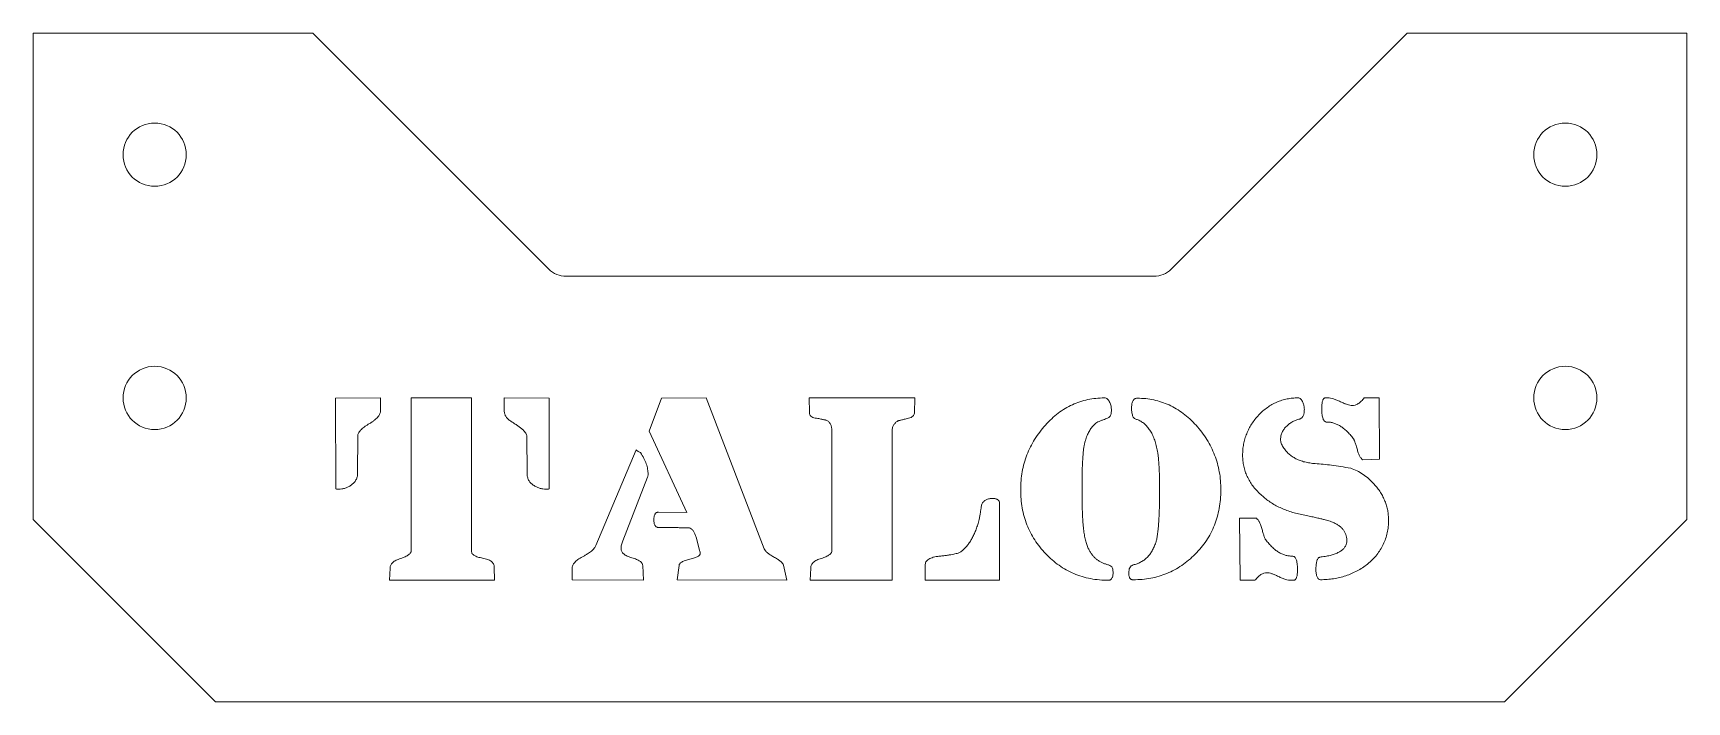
# Model space of a CAD drawing. Header units: millimetres. Extents: x -68 to 68, y -15 to 40.
import ezdxf

# ---------------------------------------------------------------- set-up
doc = ezdxf.new("R2010")
doc.units = ezdxf.units.MM

msp = doc.modelspace()

# ---------------------------------------------------------------- linework, layer by layer
at = {"color": 7, "linetype": 'Continuous', "lineweight": 15}
for p, q in [((-68, 40), (-68, 0)), ((-45, 40), (-68, 40)), ((-45, 40), (-25.59, 20.59)), ((45, 40), (25.59, 20.59)), ((68, 40), (45, 40)), ((68, 0), (68, 40)), ((24.17, 20), (-24.17, 20)), ((-39.42, 10.01), (-43.12, 9.99)), ((-43.12, 9.99), (-43.1, 2.51)), ((-39.44, 8.9), (-39.42, 10.01)), ((-31.94, 10), (-36.9, 10)), ((-36.9, 10), (-36.9, -2.56)), ((-31.94, -2.62), (-31.94, 10)), ((-25.57, 9.99), (-29.27, 10.01)), ((-29.27, 10.01), (-29.25, 8.9)), ((-25.57, 2.51), (-25.57, 9.99)), ((-16.33, 9.98), (-17.34, 7.27)), ((-12.64, 10), (-16.33, 9.98)), ((-7.88, -2.4), (-12.64, 10)), ((4.5, 10), (-4.17, 10)), ((-4.17, 10), (-4.15, 8.79)), ((4.48, 8.75), (4.5, 10)), ((38.49, 10), (38.22, 10)), ((42.69, 10), (41.46, 10)), ((42.71, 4.95), (42.69, 10)), ((-41.31, 3.78), (-41.3, 6.87)), ((-27.4, 6.87), (-27.38, 3.78)), ((-17.34, 7.27), (-14.24, 0.57)), ((-2.32, 7.33), (-2.32, -2.56)), ((2.64, -5), (2.64, 7.23)), ((-18.42, 5.72), (-21.71, -2.15)), ((41.34, 4.91), (42.71, 4.95)), ((-19.51, -1.76), (-17.48, 3.47)), ((18.27, 1.34), (18.27, 3.56)), ((-68, 0), (-53, -15)), ((-14.24, 0.57), (-16.56, 0.6)), ((11.48, -5), (11.48, 1.32)), ((32.6, 0.11), (31.21, 0.11)), ((31.21, 0.11), (31.25, -5)), ((53, -15), (68, 0)), ((-13.44, -1.54), (-13.21, -2.54)), ((-38.64, -3.99), (-38.68, -5)), ((-30.05, -5), (-30.07, -3.93)), ((-23.67, -4.02), (-23.67, -4.96)), ((-17.79, -5), (-17.87, -3.77)), ((-14.88, -3.79), (-15.04, -4.96)), ((-6.02, -4.98), (-6.3, -3.75)), ((-4.05, -3.99), (-4.09, -5)), ((5.35, -3.77), (5.35, -5)), ((-38.68, -5), (-30.05, -5)), ((-23.67, -4.96), (-17.79, -5)), ((-15.04, -4.96), (-6.02, -4.98)), ((-4.09, -5), (2.64, -5)), ((5.35, -5), (11.48, -5)), ((31.25, -5), (32.48, -5)), ((35.45, -5), (35.7, -5)), ((-53, -15), (53, -15))]:
    msp.add_line(p, q, dxfattribs=at)
for centre in [(-58, 30), (58, 30), (-58, 10), (58, 10)]:
    msp.add_circle(centre, 2.6, dxfattribs=at)
for centre, start, end in [((-24.17, 22), 225, 270), ((24.17, 22), 270, 315)]:
    msp.add_arc(centre, 2, start, end, dxfattribs=at)
for points, knots in [([(20.09, 10), (19.86, 9.99), (19.4, 9.98), (18.73, 9.87), (18.08, 9.7), (17.46, 9.45), (16.86, 9.13), (16.29, 8.75), (15.75, 8.29), (15.42, 7.95), (15.25, 7.77)], [0, 0, 0, 0, 0.126502, 0.249706, 0.371065, 0.491433, 0.613676, 0.738039, 0.866345, 1, 1, 1, 1]), ([(20.54, 9.63), (20.51, 9.68), (20.47, 9.79), (20.37, 9.91), (20.24, 9.99), (20.14, 10), (20.09, 10)], [0, 0, 0, 0, 0.291007, 0.537538, 0.76228, 1, 1, 1, 1]), ([(20.68, 8.98), (20.67, 9.1), (20.66, 9.32), (20.58, 9.53), (20.54, 9.63)], [0, 0, 0, 0, 0.513708, 1, 1, 1, 1]), ([(22.8, 9.97), (22.77, 9.97), (22.69, 9.97), (22.59, 9.93), (22.51, 9.86), (22.45, 9.77), (22.39, 9.66), (22.36, 9.53), (22.34, 9.37), (22.34, 9.25), (22.33, 9.19)], [0, 0, 0, 0, 0.107814, 0.207916, 0.305842, 0.409799, 0.529101, 0.665858, 0.821058, 1, 1, 1, 1]), ([(27.64, 7.75), (27.47, 7.92), (27.14, 8.27), (26.59, 8.72), (26.02, 9.11), (25.42, 9.43), (24.8, 9.67), (24.16, 9.85), (23.49, 9.95), (23.03, 9.97), (22.8, 9.97)], [0, 0, 0, 0, 0.134147, 0.263037, 0.387521, 0.509641, 0.630605, 0.751586, 0.874402, 1, 1, 1, 1]), ([(36.03, 10), (35.87, 10), (35.57, 9.99), (35.12, 9.92), (34.69, 9.81), (34.27, 9.66), (33.87, 9.46), (33.49, 9.21), (33.12, 8.93), (32.9, 8.71), (32.79, 8.6)], [0, 0, 0, 0, 0.127648, 0.252545, 0.37454, 0.496288, 0.617973, 0.741757, 0.869125, 1, 1, 1, 1]), ([(36.42, 9.63), (36.4, 9.68), (36.35, 9.78), (36.26, 9.91), (36.15, 9.99), (36.07, 10), (36.03, 10)], [0, 0, 0, 0, 0.311136, 0.564698, 0.789086, 1, 1, 1, 1]), ([(36.54, 9.07), (36.53, 9.16), (36.52, 9.36), (36.45, 9.54), (36.42, 9.63)], [0, 0, 0, 0, 0.498533, 1, 1, 1, 1]), ([(38.22, 10), (38.2, 9.99), (38.16, 9.97), (38.1, 9.91), (38.06, 9.83), (38.03, 9.73), (38, 9.6), (37.98, 9.45), (37.97, 9.27), (37.97, 9.14), (37.97, 9.08)], [0, 0, 0, 0, 0.066811, 0.140572, 0.231457, 0.338403, 0.468317, 0.621776, 0.799884, 1, 1, 1, 1]), ([(40.46, 9.38), (40.41, 9.38), (40.27, 9.39), (40.05, 9.46), (39.79, 9.55), (39.51, 9.69), (39.22, 9.82), (38.95, 9.92), (38.71, 9.99), (38.56, 10), (38.49, 10)], [0, 0, 0, 0, 0.086014, 0.194315, 0.327406, 0.48654, 0.647468, 0.785664, 0.901839, 1, 1, 1, 1]), ([(41.46, 10), (41.38, 9.91), (41.24, 9.73), (40.99, 9.53), (40.73, 9.4), (40.55, 9.38), (40.46, 9.38)], [0, 0, 0, 0, 0.298128, 0.556119, 0.783787, 1, 1, 1, 1]), ([(-40.38, 7.86), (-40.3, 7.91), (-40.16, 7.99), (-39.97, 8.13), (-39.81, 8.26), (-39.68, 8.39), (-39.57, 8.52), (-39.5, 8.64), (-39.45, 8.77), (-39.44, 8.86), (-39.44, 8.9)], [0, 0, 0, 0, 0.178382, 0.33891, 0.481571, 0.61103, 0.723272, 0.824496, 0.915685, 1, 1, 1, 1]), ([(-29.25, 8.9), (-29.24, 8.82), (-29.23, 8.65), (-29.1, 8.42), (-28.91, 8.21), (-28.74, 8.1), (-28.65, 8.04)], [0, 0, 0, 0, 0.216505, 0.44588, 0.699497, 1, 1, 1, 1]), ([(-4.15, 8.79), (-4.15, 8.73), (-4.14, 8.62), (-4.04, 8.48), (-3.88, 8.38), (-3.75, 8.36), (-3.68, 8.34)], [0, 0, 0, 0, 0.2364, 0.4610198, 0.7009907, 1, 1, 1, 1]), ([(-3.68, 8.34), (-3.61, 8.33), (-3.48, 8.31), (-3.3, 8.28), (-3.15, 8.25), (-3.03, 8.22), (-2.93, 8.2), (-2.86, 8.19), (-2.81, 8.18), (-2.79, 8.17), (-2.78, 8.17)], [0, 0, 0, 0, 0.2286514, 0.4289017, 0.5982525, 0.7367444, 0.8468112, 0.9284563, 0.9793139, 1, 1, 1, 1]), ([(-2.78, 8.17), (-2.71, 8.13), (-2.57, 8.05), (-2.42, 7.85), (-2.33, 7.61), (-2.32, 7.42), (-2.32, 7.33)], [0, 0, 0, 0, 0.240441, 0.470964, 0.718927, 1, 1, 1, 1]), ([(3.11, 8.11), (3.12, 8.11), (3.15, 8.12), (3.2, 8.14), (3.28, 8.15), (3.38, 8.18), (3.5, 8.21), (3.65, 8.24), (3.81, 8.28), (3.93, 8.31), (3.99, 8.32)], [0, 0, 0, 0, 0.0365449, 0.098755, 0.1851118, 0.2972084, 0.4380902, 0.6016729, 0.7879635, 1, 1, 1, 1]), ([(3.99, 8.32), (4.06, 8.34), (4.19, 8.38), (4.34, 8.48), (4.45, 8.6), (4.47, 8.7), (4.48, 8.75)], [0, 0, 0, 0, 0.313445, 0.569232, 0.786206, 1, 1, 1, 1]), ([(19.25, 7.79), (19.3, 7.83), (19.39, 7.92), (19.57, 8.03), (19.77, 8.12), (19.92, 8.17), (19.99, 8.2)], [0, 0, 0, 0, 0.217326, 0.455924, 0.715347, 1, 1, 1, 1]), ([(19.99, 8.2), (20.06, 8.22), (20.18, 8.26), (20.33, 8.33), (20.45, 8.39), (20.51, 8.43), (20.54, 8.46)], [0, 0, 0, 0, 0.340918, 0.619119, 0.840378, 1, 1, 1, 1]), ([(20.54, 8.46), (20.56, 8.49), (20.6, 8.56), (20.65, 8.69), (20.67, 8.83), (20.67, 8.93), (20.68, 8.98)], [0, 0, 0, 0, 0.221309, 0.455177, 0.71414, 1, 1, 1, 1]), ([(22.33, 9.19), (22.33, 9.12), (22.33, 8.98), (22.36, 8.78), (22.39, 8.61), (22.44, 8.48), (22.5, 8.37), (22.58, 8.29), (22.68, 8.24), (22.75, 8.23), (22.78, 8.23)], [0, 0, 0, 0, 0.1907602, 0.3584359, 0.5037727, 0.6252623, 0.7291727, 0.821345, 0.9098734, 1, 1, 1, 1]), ([(22.78, 8.23), (22.89, 8.18), (23.09, 8.09), (23.38, 7.89), (23.63, 7.63), (23.85, 7.34), (24.04, 7), (24.21, 6.61), (24.35, 6.18), (24.41, 5.88), (24.44, 5.72)], [0, 0, 0, 0, 0.109534, 0.218312, 0.329331, 0.446502, 0.569465, 0.702465, 0.84547, 1, 1, 1, 1]), ([(32.79, 8.6), (32.68, 8.48), (32.48, 8.24), (32.2, 7.86), (31.98, 7.47), (31.79, 7.06), (31.64, 6.63), (31.54, 6.19), (31.47, 5.74), (31.47, 5.43), (31.46, 5.28)], [0, 0, 0, 0, 0.130716, 0.257814, 0.381472, 0.503608, 0.626017, 0.748136, 0.872664, 1, 1, 1, 1]), ([(35.09, 7.68), (35.17, 7.75), (35.32, 7.89), (35.58, 8.05), (35.86, 8.19), (36.06, 8.24), (36.16, 8.26)], [0, 0, 0, 0, 0.252058, 0.500061, 0.745969, 1, 1, 1, 1]), ([(36.16, 8.26), (36.19, 8.28), (36.25, 8.3), (36.33, 8.36), (36.39, 8.43), (36.45, 8.52), (36.49, 8.64), (36.52, 8.76), (36.53, 8.91), (36.54, 9.01), (36.54, 9.07)], [0, 0, 0, 0, 0.1015249, 0.2018138, 0.3034702, 0.4145488, 0.5382264, 0.6764941, 0.8297654, 1, 1, 1, 1]), ([(37.97, 9.08), (37.97, 8.99), (37.97, 8.84), (37.99, 8.62), (38.02, 8.44), (38.07, 8.29), (38.12, 8.16), (38.2, 8.08), (38.29, 8.02), (38.36, 8.01), (38.4, 8.01)], [0, 0, 0, 0, 0.198164, 0.372445, 0.520859, 0.646165, 0.74987, 0.839073, 0.917836, 1, 1, 1, 1]), ([(-41.3, 6.87), (-41.29, 6.91), (-41.29, 6.99), (-41.24, 7.11), (-41.16, 7.23), (-41.06, 7.36), (-40.93, 7.48), (-40.77, 7.61), (-40.59, 7.74), (-40.45, 7.82), (-40.38, 7.86)], [0, 0, 0, 0, 0.084789, 0.174193, 0.274924, 0.387631, 0.51663, 0.660644, 0.821914, 1, 1, 1, 1]), ([(-28.65, 8.04), (-28.55, 7.98), (-28.36, 7.86), (-28.11, 7.69), (-27.89, 7.53), (-27.72, 7.38), (-27.58, 7.24), (-27.48, 7.1), (-27.41, 6.98), (-27.4, 6.9), (-27.4, 6.87)], [0, 0, 0, 0, 0.197145, 0.371503, 0.524214, 0.657597, 0.769013, 0.860963, 0.937888, 1, 1, 1, 1]), ([(2.64, 7.23), (2.65, 7.32), (2.65, 7.51), (2.75, 7.75), (2.9, 7.96), (3.04, 8.06), (3.11, 8.11)], [0, 0, 0, 0, 0.271665, 0.517177, 0.751294, 1, 1, 1, 1]), ([(15.25, 7.77), (15.09, 7.58), (14.77, 7.21), (14.35, 6.6), (14, 5.97), (13.72, 5.32), (13.49, 4.64), (13.33, 3.93), (13.23, 3.2), (13.22, 2.7), (13.22, 2.45)], [0, 0, 0, 0, 0.128374, 0.253114, 0.376103, 0.498277, 0.620718, 0.744397, 0.870503, 1, 1, 1, 1]), ([(18.53, 6.5), (18.57, 6.63), (18.66, 6.89), (18.83, 7.24), (19.02, 7.55), (19.18, 7.71), (19.25, 7.79)], [0, 0, 0, 0, 0.287728, 0.549042, 0.782977, 1, 1, 1, 1]), ([(29.67, 2.44), (29.67, 2.69), (29.66, 3.18), (29.56, 3.91), (29.4, 4.62), (29.17, 5.3), (28.89, 5.95), (28.54, 6.58), (28.13, 7.19), (27.81, 7.56), (27.64, 7.75)], [0, 0, 0, 0, 0.129608, 0.255823, 0.379607, 0.501693, 0.623972, 0.746642, 0.871889, 1, 1, 1, 1]), ([(34.59, 6.59), (34.59, 6.69), (34.6, 6.89), (34.71, 7.18), (34.86, 7.45), (35.01, 7.6), (35.09, 7.68)], [0, 0, 0, 0, 0.2451846, 0.4859426, 0.7353503, 1, 1, 1, 1]), ([(38.4, 8.01), (38.49, 8.01), (38.68, 8), (38.96, 7.93), (39.24, 7.83), (39.51, 7.68), (39.78, 7.49), (40.05, 7.25), (40.31, 6.98), (40.48, 6.77), (40.56, 6.67)], [0, 0, 0, 0, 0.107103, 0.214652, 0.326571, 0.443219, 0.568296, 0.701569, 0.845143, 1, 1, 1, 1]), ([(-18.05, 5.5), (-18.08, 5.52), (-18.14, 5.55), (-18.24, 5.6), (-18.32, 5.66), (-18.39, 5.7), (-18.42, 5.72)], [0, 0, 0, 0, 0.247732, 0.489785, 0.742124, 1, 1, 1, 1]), ([(-17.42, 3.73), (-17.43, 3.86), (-17.45, 4.15), (-17.57, 4.59), (-17.77, 5.05), (-17.95, 5.34), (-18.05, 5.5)], [0, 0, 0, 0, 0.215794, 0.451869, 0.711346, 1, 1, 1, 1]), ([(18.27, 3.56), (18.27, 3.73), (18.27, 4.04), (18.29, 4.49), (18.31, 4.9), (18.34, 5.29), (18.37, 5.64), (18.41, 5.95), (18.46, 6.24), (18.51, 6.41), (18.53, 6.5)], [0, 0, 0, 0, 0.163581, 0.315754, 0.457489, 0.586983, 0.706155, 0.815328, 0.912525, 1, 1, 1, 1]), ([(24.44, 5.72), (24.46, 5.63), (24.49, 5.46), (24.53, 5.17), (24.56, 4.83), (24.59, 4.45), (24.61, 4.03), (24.63, 3.56), (24.64, 3.05), (24.64, 2.7), (24.64, 2.51)], [0, 0, 0, 0, 0.077754, 0.169121, 0.27425, 0.391484, 0.523474, 0.668601, 0.827718, 1, 1, 1, 1]), ([(34.8, 5.94), (34.77, 6), (34.7, 6.1), (34.64, 6.26), (34.59, 6.43), (34.59, 6.53), (34.59, 6.59)], [0, 0, 0, 0, 0.274109, 0.531945, 0.769055, 1, 1, 1, 1]), ([(37.44, 4.6), (37.29, 4.61), (37, 4.64), (36.58, 4.72), (36.2, 4.84), (35.85, 4.99), (35.54, 5.18), (35.25, 5.4), (35, 5.65), (34.87, 5.85), (34.8, 5.94)], [0, 0, 0, 0, 0.146148, 0.284032, 0.413091, 0.53618, 0.654076, 0.769341, 0.884383, 1, 1, 1, 1]), ([(40.56, 6.67), (40.57, 6.65), (40.59, 6.63), (40.61, 6.57), (40.65, 6.5), (40.68, 6.4), (40.72, 6.29), (40.77, 6.15), (40.82, 5.98), (40.86, 5.87), (40.87, 5.81)], [0, 0, 0, 0, 0.0419092, 0.1039175, 0.1949571, 0.3071153, 0.4435268, 0.603335, 0.7904542, 1, 1, 1, 1]), ([(40.87, 5.81), (40.91, 5.7), (40.96, 5.51), (41.08, 5.25), (41.19, 5.05), (41.3, 4.95), (41.34, 4.91)], [0, 0, 0, 0, 0.320936, 0.589297, 0.815239, 1, 1, 1, 1]), ([(31.46, 5.28), (31.47, 5.13), (31.47, 4.82), (31.55, 4.38), (31.66, 3.95), (31.83, 3.54), (32.04, 3.14), (32.29, 2.76), (32.6, 2.4), (32.83, 2.17), (32.95, 2.06)], [0, 0, 0, 0, 0.125302, 0.247354, 0.367484, 0.488564, 0.610896, 0.735597, 0.865073, 1, 1, 1, 1]), ([(40.35, 4.22), (40.08, 4.27), (39.56, 4.35), (38.8, 4.46), (38.1, 4.55), (37.65, 4.58), (37.44, 4.6)], [0, 0, 0, 0, 0.281437, 0.541019, 0.77868, 1, 1, 1, 1]), ([(42.28, 2.92), (42.13, 3.06), (41.85, 3.35), (41.38, 3.72), (40.88, 4.02), (40.53, 4.15), (40.35, 4.22)], [0, 0, 0, 0, 0.263937, 0.51705, 0.760494, 1, 1, 1, 1]), ([(-42.88, 2.49), (-42.78, 2.5), (-42.6, 2.5), (-42.33, 2.57), (-42.07, 2.67), (-41.92, 2.78), (-41.84, 2.83)], [0, 0, 0, 0, 0.25094, 0.498108, 0.743316, 1, 1, 1, 1]), ([(-41.84, 2.83), (-41.76, 2.89), (-41.61, 3.01), (-41.44, 3.24), (-41.33, 3.5), (-41.32, 3.69), (-41.31, 3.78)], [0, 0, 0, 0, 0.266669, 0.514275, 0.751593, 1, 1, 1, 1]), ([(-27.38, 3.78), (-27.37, 3.69), (-27.36, 3.5), (-27.26, 3.24), (-27.1, 3.01), (-26.94, 2.89), (-26.87, 2.83)], [0, 0, 0, 0, 0.249523, 0.489091, 0.733712, 1, 1, 1, 1]), ([(-26.87, 2.83), (-26.78, 2.78), (-26.62, 2.67), (-26.36, 2.58), (-26.09, 2.5), (-25.91, 2.5), (-25.82, 2.49)], [0, 0, 0, 0, 0.26164, 0.510041, 0.755678, 1, 1, 1, 1]), ([(-17.48, 3.47), (-17.46, 3.51), (-17.43, 3.59), (-17.42, 3.68), (-17.42, 3.73)], [0, 0, 0, 0, 0.492566, 1, 1, 1, 1]), ([(43.46, -0.05), (43.46, 0.08), (43.45, 0.35), (43.4, 0.75), (43.3, 1.14), (43.17, 1.51), (43.01, 1.88), (42.8, 2.24), (42.56, 2.59), (42.37, 2.8), (42.28, 2.92)], [0, 0, 0, 0, 0.123649, 0.245668, 0.367371, 0.488912, 0.611422, 0.737185, 0.866311, 1, 1, 1, 1]), ([(-43.1, 2.51), (-43.07, 2.51), (-43, 2.49), (-42.92, 2.49), (-42.88, 2.49)], [0, 0, 0, 0, 0.3780283, 1, 1, 1, 1]), ([(-25.82, 2.49), (-25.77, 2.49), (-25.68, 2.49), (-25.6, 2.51), (-25.57, 2.51)], [0, 0, 0, 0, 0.633716, 1, 1, 1, 1]), ([(10.88, 1.73), (10.82, 1.73), (10.72, 1.73), (10.57, 1.7), (10.43, 1.66), (10.31, 1.6), (10.2, 1.52), (10.12, 1.42), (10.05, 1.31), (10.02, 1.23), (10, 1.19)], [0, 0, 0, 0, 0.149466, 0.287973, 0.412795, 0.5316, 0.645452, 0.760173, 0.877377, 1, 1, 1, 1]), ([(11.48, 1.32), (11.48, 1.35), (11.48, 1.42), (11.45, 1.5), (11.4, 1.57), (11.33, 1.64), (11.25, 1.68), (11.14, 1.71), (11.02, 1.73), (10.93, 1.73), (10.88, 1.73)], [0, 0, 0, 0, 0.11637, 0.220956, 0.32403, 0.430215, 0.549154, 0.677494, 0.829394, 1, 1, 1, 1]), ([(13.22, 2.45), (13.22, 2.2), (13.23, 1.69), (13.33, 0.95), (13.49, 0.25), (13.72, -0.43), (14.01, -1.07), (14.36, -1.69), (14.78, -2.27), (15.1, -2.63), (15.27, -2.81)], [0, 0, 0, 0, 0.132212, 0.260515, 0.385034, 0.507892, 0.629204, 0.750613, 0.87426, 1, 1, 1, 1]), ([(22.47, -4.96), (22.72, -4.95), (23.2, -4.94), (23.91, -4.84), (24.59, -4.68), (25.24, -4.44), (25.87, -4.15), (26.47, -3.78), (27.04, -3.35), (27.57, -2.86), (28.06, -2.32), (28.5, -1.74), (28.86, -1.13), (29.16, -0.48), (29.39, 0.2), (29.55, 0.92), (29.65, 1.66), (29.67, 2.17), (29.67, 2.44)], [0, 0, 0, 0, 0.0636033, 0.1255288, 0.1860979, 0.2459976, 0.305914, 0.3665813, 0.4282522, 0.4917992, 0.5557088, 0.6181158, 0.6799188, 0.7414954, 0.8037112, 0.8671454, 0.9322306, 1, 1, 1, 1]), ([(24.64, 2.51), (24.64, 2.24), (24.63, 1.71), (24.62, 0.96), (24.6, 0.29), (24.56, -0.3), (24.52, -0.81), (24.47, -1.24), (24.41, -1.6), (24.35, -1.81), (24.32, -1.9)], [0, 0, 0, 0, 0.186642, 0.356112, 0.507187, 0.640537, 0.756862, 0.85507, 0.936031, 1, 1, 1, 1]), ([(32.95, 2.06), (33.06, 1.96), (33.28, 1.76), (33.64, 1.49), (34.03, 1.24), (34.44, 1.02), (34.88, 0.83), (35.34, 0.66), (35.82, 0.51), (36.15, 0.44), (36.32, 0.4)], [0, 0, 0, 0, 0.11769, 0.236273, 0.356157, 0.478838, 0.603231, 0.731267, 0.863732, 1, 1, 1, 1]), ([(-16.56, 0.6), (-16.59, 0.6), (-16.65, 0.6), (-16.73, 0.57), (-16.81, 0.52), (-16.86, 0.44), (-16.91, 0.36), (-16.93, 0.25), (-16.95, 0.12), (-16.95, 0.03), (-16.95, -0.02)], [0, 0, 0, 0, 0.109319, 0.211642, 0.311678, 0.415794, 0.53445, 0.668101, 0.823001, 1, 1, 1, 1]), ([(9.92, 0.72), (9.91, 0.61), (9.88, 0.42), (9.83, 0.14), (9.77, -0.1), (9.73, -0.25), (9.71, -0.32)], [0, 0, 0, 0, 0.298873, 0.562291, 0.795002, 1, 1, 1, 1]), ([(10, 1.19), (9.99, 1.14), (9.97, 1.05), (9.95, 0.92), (9.94, 0.81), (9.93, 0.75), (9.92, 0.72)], [0, 0, 0, 0, 0.315489, 0.591676, 0.812577, 1, 1, 1, 1]), ([(18.84, -2.52), (18.79, -2.42), (18.7, -2.22), (18.58, -1.87), (18.49, -1.47), (18.41, -1.02), (18.35, -0.51), (18.31, 0.06), (18.28, 0.68), (18.27, 1.11), (18.27, 1.34)], [0, 0, 0, 0, 0.080806, 0.172728, 0.277086, 0.394791, 0.525265, 0.66957, 0.828025, 1, 1, 1, 1]), ([(33.07, -0.81), (33.04, -0.7), (32.98, -0.5), (32.86, -0.24), (32.75, -0.03), (32.64, 0.06), (32.6, 0.11)], [0, 0, 0, 0, 0.321429, 0.593324, 0.81598, 1, 1, 1, 1]), ([(36.32, 0.4), (36.49, 0.37), (36.8, 0.3), (37.24, 0.21), (37.62, 0.13), (37.95, 0.05), (38.23, -0.02), (38.46, -0.08), (38.64, -0.13), (38.74, -0.17), (38.78, -0.19)], [0, 0, 0, 0, 0.1980065, 0.3745748, 0.5310366, 0.6660823, 0.7799961, 0.8736353, 0.9473762, 1, 1, 1, 1]), ([(-16.95, -0.02), (-16.95, -0.07), (-16.95, -0.17), (-16.93, -0.3), (-16.9, -0.41), (-16.86, -0.5), (-16.8, -0.57), (-16.72, -0.63), (-16.64, -0.66), (-16.58, -0.66), (-16.54, -0.66)], [0, 0, 0, 0, 0.174333, 0.327275, 0.460468, 0.578066, 0.685384, 0.786642, 0.887472, 1, 1, 1, 1]), ([(-16.54, -0.66), (-16.37, -0.66), (-16.04, -0.66), (-15.57, -0.67), (-15.16, -0.67), (-14.81, -0.67), (-14.51, -0.68), (-14.28, -0.68), (-14.1, -0.69), (-14.01, -0.7), (-13.97, -0.7)], [0, 0, 0, 0, 0.204764, 0.386537, 0.545315, 0.681112, 0.795013, 0.885924, 0.953893, 1, 1, 1, 1]), ([(-13.97, -0.7), (-13.91, -0.74), (-13.79, -0.82), (-13.65, -1.02), (-13.53, -1.26), (-13.47, -1.44), (-13.44, -1.54)], [0, 0, 0, 0, 0.202751, 0.432846, 0.694398, 1, 1, 1, 1]), ([(9.71, -0.32), (9.67, -0.45), (9.59, -0.7), (9.45, -1.07), (9.29, -1.4), (9.13, -1.71), (8.94, -1.99), (8.74, -2.24), (8.52, -2.47), (8.36, -2.6), (8.28, -2.66)], [0, 0, 0, 0, 0.146709, 0.28684, 0.418703, 0.544727, 0.6644, 0.779716, 0.891453, 1, 1, 1, 1]), ([(33.36, -1.67), (33.34, -1.64), (33.29, -1.56), (33.23, -1.37), (33.15, -1.12), (33.09, -0.92), (33.07, -0.81)], [0, 0, 0, 0, 0.116625, 0.320999, 0.616174, 1, 1, 1, 1]), ([(38.78, -0.19), (38.88, -0.23), (39.07, -0.31), (39.32, -0.46), (39.54, -0.62), (39.72, -0.8), (39.86, -1.01), (39.96, -1.23), (40.02, -1.46), (40.03, -1.63), (40.03, -1.71)], [0, 0, 0, 0, 0.152461, 0.290655, 0.418828, 0.540187, 0.653979, 0.766828, 0.880311, 1, 1, 1, 1]), ([(41.74, -3.66), (41.88, -3.54), (42.15, -3.31), (42.5, -2.91), (42.79, -2.49), (43.04, -2.05), (43.23, -1.58), (43.37, -1.09), (43.45, -0.58), (43.46, -0.23), (43.46, -0.05)], [0, 0, 0, 0, 0.131705, 0.258648, 0.382314, 0.503115, 0.623847, 0.7462, 0.871017, 1, 1, 1, 1]), ([(-36.9, -2.56), (-36.9, -2.59), (-36.91, -2.65), (-36.95, -2.74), (-37.03, -2.82), (-37.12, -2.91), (-37.25, -2.99), (-37.4, -3.06), (-37.58, -3.14), (-37.71, -3.18), (-37.78, -3.2)], [0, 0, 0, 0, 0.077494, 0.159196, 0.253687, 0.363972, 0.490607, 0.639603, 0.808758, 1, 1, 1, 1]), ([(-31.03, -3.19), (-31.1, -3.17), (-31.23, -3.14), (-31.42, -3.09), (-31.58, -3.03), (-31.71, -2.96), (-31.81, -2.89), (-31.89, -2.81), (-31.93, -2.72), (-31.94, -2.65), (-31.94, -2.62)], [0, 0, 0, 0, 0.190857, 0.359173, 0.504346, 0.6315, 0.738353, 0.833805, 0.918203, 1, 1, 1, 1]), ([(-21.71, -2.15), (-21.73, -2.19), (-21.77, -2.26), (-21.85, -2.37), (-21.96, -2.49), (-22.09, -2.6), (-22.24, -2.72), (-22.41, -2.83), (-22.61, -2.95), (-22.75, -3.03), (-22.83, -3.07)], [0, 0, 0, 0, 0.08272, 0.175204, 0.280168, 0.396148, 0.525227, 0.669484, 0.826737, 1, 1, 1, 1]), ([(-19.65, -2.4), (-19.64, -2.3), (-19.63, -2.08), (-19.55, -1.87), (-19.51, -1.76)], [0, 0, 0, 0, 0.484708, 1, 1, 1, 1]), ([(-17.87, -3.77), (-17.88, -3.74), (-17.88, -3.67), (-17.93, -3.58), (-18.01, -3.5), (-18.11, -3.42), (-18.24, -3.34), (-18.39, -3.28), (-18.57, -3.2), (-18.77, -3.15), (-18.97, -3.08), (-19.15, -3.01), (-19.3, -2.93), (-19.43, -2.84), (-19.52, -2.74), (-19.6, -2.64), (-19.64, -2.52), (-19.65, -2.44), (-19.65, -2.4)], [0, 0, 0, 0, 0.038586, 0.079932, 0.126092, 0.179962, 0.241145, 0.31167, 0.393103, 0.483813, 0.574886, 0.65566, 0.728304, 0.79183, 0.848817, 0.900762, 0.949871, 1, 1, 1, 1]), ([(-13.21, -2.54), (-13.18, -2.59), (-13.15, -2.67), (-13.13, -2.76), (-13.13, -2.79)], [0, 0, 0, 0, 0.602215, 1, 1, 1, 1]), ([(-7.02, -3.12), (-7.13, -3.06), (-7.32, -2.95), (-7.57, -2.77), (-7.76, -2.6), (-7.84, -2.46), (-7.88, -2.4)], [0, 0, 0, 0, 0.321647, 0.59192, 0.816733, 1, 1, 1, 1]), ([(-2.32, -2.56), (-2.32, -2.59), (-2.32, -2.66), (-2.37, -2.75), (-2.44, -2.83), (-2.53, -2.91), (-2.66, -2.99), (-2.8, -3.07), (-2.98, -3.14), (-3.11, -3.18), (-3.17, -3.2)], [0, 0, 0, 0, 0.0808128, 0.1656837, 0.2615433, 0.3711586, 0.4991904, 0.6453843, 0.8121848, 1, 1, 1, 1]), ([(8.28, -2.66), (8.25, -2.68), (8.19, -2.72), (8.06, -2.76), (7.9, -2.81), (7.7, -2.86), (7.46, -2.9), (7.19, -2.94), (6.88, -2.98), (6.66, -3), (6.55, -3.01)], [0, 0, 0, 0, 0.0575524, 0.1322167, 0.2263682, 0.3400273, 0.4750926, 0.6288928, 0.8042213, 1, 1, 1, 1]), ([(20.44, -3.73), (20.35, -3.71), (20.18, -3.66), (19.94, -3.57), (19.71, -3.45), (19.5, -3.31), (19.31, -3.15), (19.13, -2.96), (18.97, -2.75), (18.89, -2.59), (18.84, -2.52)], [0, 0, 0, 0, 0.129589, 0.254799, 0.376991, 0.498387, 0.619874, 0.742962, 0.868289, 1, 1, 1, 1]), ([(24.32, -1.9), (24.28, -2.02), (24.19, -2.25), (24.03, -2.58), (23.83, -2.87), (23.61, -3.12), (23.36, -3.34), (23.08, -3.51), (22.78, -3.65), (22.56, -3.7), (22.45, -3.73)], [0, 0, 0, 0, 0.14106, 0.273737, 0.399297, 0.520005, 0.637914, 0.755536, 0.875917, 1, 1, 1, 1]), ([(35.55, -3.01), (35.45, -3.01), (35.25, -3), (34.97, -2.93), (34.68, -2.83), (34.41, -2.68), (34.13, -2.49), (33.87, -2.25), (33.61, -1.98), (33.44, -1.77), (33.36, -1.67)], [0, 0, 0, 0, 0.109532, 0.219433, 0.331565, 0.44927, 0.573476, 0.70582, 0.846893, 1, 1, 1, 1]), ([(40.03, -1.71), (40.03, -1.79), (40.02, -1.96), (39.92, -2.2), (39.77, -2.4), (39.56, -2.58), (39.3, -2.73), (38.99, -2.86), (38.64, -2.96), (38.39, -3.01), (38.25, -3.04)], [0, 0, 0, 0, 0.104605, 0.204814, 0.308547, 0.421172, 0.544763, 0.681871, 0.833011, 1, 1, 1, 1]), ([(-37.78, -3.2), (-37.85, -3.23), (-37.97, -3.27), (-38.15, -3.35), (-38.3, -3.43), (-38.42, -3.53), (-38.52, -3.63), (-38.59, -3.74), (-38.63, -3.86), (-38.64, -3.94), (-38.64, -3.99)], [0, 0, 0, 0, 0.17189, 0.326544, 0.463021, 0.587641, 0.698663, 0.800838, 0.899329, 1, 1, 1, 1]), ([(-30.07, -3.93), (-30.08, -3.88), (-30.09, -3.78), (-30.14, -3.65), (-30.22, -3.53), (-30.33, -3.43), (-30.47, -3.35), (-30.63, -3.28), (-30.82, -3.23), (-30.96, -3.2), (-31.03, -3.19)], [0, 0, 0, 0, 0.110472, 0.216178, 0.320664, 0.43268, 0.552001, 0.685195, 0.834226, 1, 1, 1, 1]), ([(-22.83, -3.07), (-22.89, -3.1), (-23.02, -3.17), (-23.19, -3.28), (-23.34, -3.4), (-23.46, -3.52), (-23.55, -3.64), (-23.62, -3.76), (-23.66, -3.89), (-23.67, -3.98), (-23.67, -4.02)], [0, 0, 0, 0, 0.169359, 0.320604, 0.46056, 0.583108, 0.697667, 0.802601, 0.902206, 1, 1, 1, 1]), ([(-13.99, -3.26), (-14.06, -3.28), (-14.18, -3.31), (-14.36, -3.37), (-14.52, -3.43), (-14.65, -3.49), (-14.75, -3.56), (-14.82, -3.63), (-14.87, -3.71), (-14.88, -3.76), (-14.88, -3.79)], [0, 0, 0, 0, 0.195884, 0.366945, 0.517848, 0.64748, 0.757309, 0.848807, 0.927815, 1, 1, 1, 1]), ([(-13.13, -2.79), (-13.13, -2.81), (-13.14, -2.86), (-13.18, -2.92), (-13.25, -2.98), (-13.35, -3.04), (-13.47, -3.1), (-13.62, -3.15), (-13.79, -3.21), (-13.92, -3.24), (-13.99, -3.26)], [0, 0, 0, 0, 0.062324, 0.134361, 0.2243, 0.330897, 0.463092, 0.616999, 0.796963, 1, 1, 1, 1]), ([(-6.3, -3.75), (-6.32, -3.7), (-6.36, -3.59), (-6.52, -3.44), (-6.74, -3.28), (-6.92, -3.18), (-7.02, -3.12)], [0, 0, 0, 0, 0.160186, 0.372742, 0.651767, 1, 1, 1, 1]), ([(-3.17, -3.2), (-3.24, -3.22), (-3.37, -3.26), (-3.55, -3.33), (-3.7, -3.42), (-3.82, -3.51), (-3.92, -3.61), (-3.99, -3.73), (-4.04, -3.85), (-4.05, -3.94), (-4.05, -3.99)], [0, 0, 0, 0, 0.166134, 0.3164, 0.45252, 0.575449, 0.686125, 0.791553, 0.894099, 1, 1, 1, 1]), ([(6.55, -3.01), (6.45, -3.02), (6.28, -3.05), (6.03, -3.1), (5.83, -3.17), (5.66, -3.26), (5.52, -3.36), (5.42, -3.48), (5.37, -3.62), (5.36, -3.72), (5.35, -3.77)], [0, 0, 0, 0, 0.182043, 0.3424, 0.481168, 0.602515, 0.711423, 0.808673, 0.902665, 1, 1, 1, 1]), ([(15.27, -2.81), (15.44, -2.98), (15.79, -3.33), (16.36, -3.77), (16.96, -4.16), (17.59, -4.46), (18.26, -4.71), (18.96, -4.87), (19.69, -4.98), (20.19, -4.99), (20.44, -5)], [0, 0, 0, 0, 0.1280772, 0.2521899, 0.3746123, 0.4962116, 0.6177363, 0.7413364, 0.8685624, 1, 1, 1, 1]), ([(20.71, -3.9), (20.66, -3.86), (20.58, -3.8), (20.48, -3.75), (20.44, -3.73)], [0, 0, 0, 0, 0.593759, 1, 1, 1, 1]), ([(20.81, -4.32), (20.81, -4.24), (20.8, -4.09), (20.74, -3.96), (20.71, -3.9)], [0, 0, 0, 0, 0.544245, 1, 1, 1, 1]), ([(22.45, -3.73), (22.4, -3.76), (22.29, -3.8), (22.17, -3.97), (22.11, -4.17), (22.1, -4.33), (22.1, -4.42)], [0, 0, 0, 0, 0.214638, 0.434597, 0.687031, 1, 1, 1, 1]), ([(35.98, -4.09), (35.97, -4.01), (35.97, -3.85), (35.95, -3.63), (35.92, -3.44), (35.88, -3.29), (35.82, -3.17), (35.74, -3.08), (35.65, -3.02), (35.58, -3.02), (35.55, -3.01)], [0, 0, 0, 0, 0.200432, 0.372576, 0.521932, 0.647979, 0.750541, 0.83893, 0.918742, 1, 1, 1, 1]), ([(37.82, -3.1), (37.8, -3.11), (37.74, -3.13), (37.67, -3.19), (37.62, -3.28), (37.57, -3.39), (37.54, -3.52), (37.51, -3.68), (37.5, -3.86), (37.49, -3.98), (37.49, -4.05)], [0, 0, 0, 0, 0.081429, 0.165548, 0.258469, 0.367226, 0.495855, 0.643309, 0.810009, 1, 1, 1, 1]), ([(37.49, -4.05), (37.49, -4.12), (37.49, -4.25), (37.51, -4.44), (37.54, -4.59), (37.58, -4.72), (37.63, -4.82), (37.69, -4.9), (37.78, -4.94), (37.83, -4.95), (37.86, -4.95)], [0, 0, 0, 0, 0.199018, 0.369531, 0.518315, 0.640797, 0.746437, 0.834774, 0.916706, 1, 1, 1, 1]), ([(38.25, -3.04), (38.17, -3.04), (38.03, -3.06), (37.89, -3.08), (37.82, -3.1)], [0, 0, 0, 0, 0.563131, 1, 1, 1, 1]), ([(37.86, -4.95), (38.05, -4.95), (38.41, -4.94), (38.94, -4.87), (39.45, -4.78), (39.95, -4.63), (40.42, -4.45), (40.88, -4.23), (41.33, -3.97), (41.6, -3.77), (41.74, -3.66)], [0, 0, 0, 0, 0.13176, 0.259559, 0.384685, 0.508216, 0.630237, 0.75257, 0.875494, 1, 1, 1, 1]), ([(20.44, -5), (20.47, -5), (20.53, -4.99), (20.61, -4.96), (20.67, -4.91), (20.72, -4.82), (20.77, -4.73), (20.79, -4.61), (20.81, -4.47), (20.81, -4.37), (20.81, -4.32)], [0, 0, 0, 0, 0.101637, 0.193435, 0.290441, 0.395957, 0.516795, 0.654021, 0.814542, 1, 1, 1, 1]), ([(22.1, -4.42), (22.1, -4.46), (22.1, -4.54), (22.12, -4.65), (22.15, -4.74), (22.19, -4.83), (22.24, -4.89), (22.31, -4.93), (22.39, -4.96), (22.44, -4.96), (22.47, -4.96)], [0, 0, 0, 0, 0.1698481, 0.3186347, 0.4533805, 0.5680612, 0.6748454, 0.7752474, 0.8825629, 1, 1, 1, 1]), ([(32.48, -5), (32.56, -4.91), (32.7, -4.73), (32.95, -4.53), (33.21, -4.4), (33.39, -4.38), (33.48, -4.38)], [0, 0, 0, 0, 0.298128, 0.556119, 0.783787, 1, 1, 1, 1]), ([(33.48, -4.38), (33.53, -4.38), (33.66, -4.39), (33.88, -4.46), (34.13, -4.55), (34.41, -4.69), (34.7, -4.83), (34.98, -4.92), (35.22, -4.99), (35.38, -5), (35.45, -5)], [0, 0, 0, 0, 0.081962, 0.187638, 0.319446, 0.477894, 0.638253, 0.778997, 0.897795, 1, 1, 1, 1]), ([(35.7, -5), (35.72, -4.99), (35.77, -4.98), (35.82, -4.92), (35.87, -4.85), (35.91, -4.74), (35.94, -4.61), (35.96, -4.46), (35.97, -4.28), (35.97, -4.16), (35.98, -4.09)], [0, 0, 0, 0, 0.069493, 0.143134, 0.23054, 0.339223, 0.468927, 0.622525, 0.797336, 1, 1, 1, 1])]:
    msp.add_open_spline(points, degree=3, knots=knots, dxfattribs=at)

doc.saveas('drawing.dxf')
